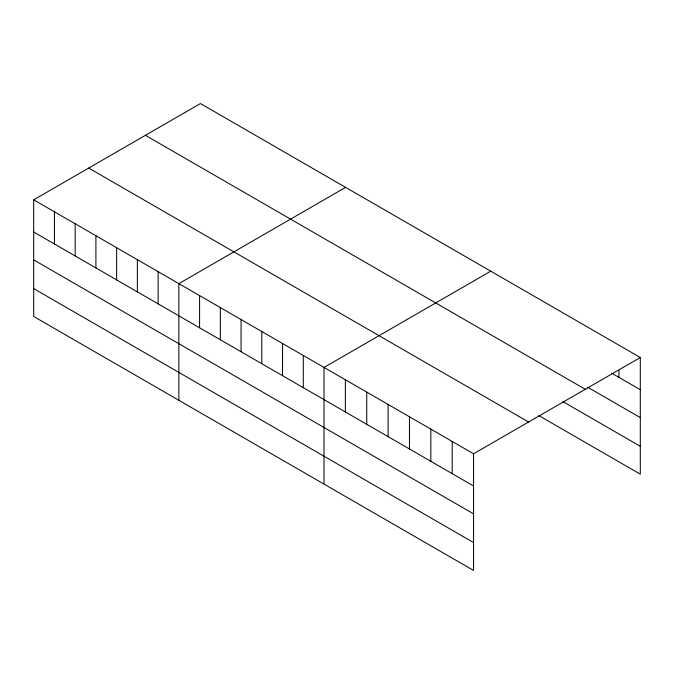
<?xml version="1.0" encoding="UTF-8"?>
<svg xmlns="http://www.w3.org/2000/svg" width="674" height="674" viewBox="0 0 674 674"><rect width="100%" height="100%" fill="white"/><g stroke="black" fill="none" stroke-linecap="round" stroke-linejoin="round"><path stroke-width="1.01" d="M33.7 199.833L473.561 453.779L473.561 570.44L33.7 316.485L33.7 199.833L200.439 103.56L640.3 357.515L640.3 474.167L538.821 415.58M345.594 187.364L178.854 283.636L178.854 400.289M490.748 271.175L324.009 367.44L324.009 484.092M473.561 453.779L640.3 357.515M611.815 373.261L640.3 389.707M587.779 387.255L640.3 417.577M145.416 135.331L585.276 389.286M562.849 401.586L640.3 446.298M88.724 168.062L528.585 422.017M33.7 232.016L473.561 485.971M33.7 259.894L473.561 513.841M33.7 288.607L473.561 542.562M618.934 370.102L618.934 377.373M452.195 441.445L452.195 473.637M430.829 429.111L430.829 461.302M409.472 416.776L409.472 448.968M388.106 404.442L388.106 436.626M366.74 392.108L366.74 424.291M345.374 379.774L345.374 411.957M303.275 355.468L303.275 387.651M282.532 343.496L282.532 375.679M261.798 331.524L261.798 363.707M241.065 319.552L241.065 351.735M220.331 307.58L220.331 339.763M199.588 295.608L199.588 327.791M158.12 271.664L158.12 303.848M137.378 259.692L137.378 291.876M116.644 247.72L116.644 279.904M95.91 235.748L95.91 267.932M75.176 223.776L75.176 255.96M54.434 211.805L54.434 243.988"/></g></svg>
